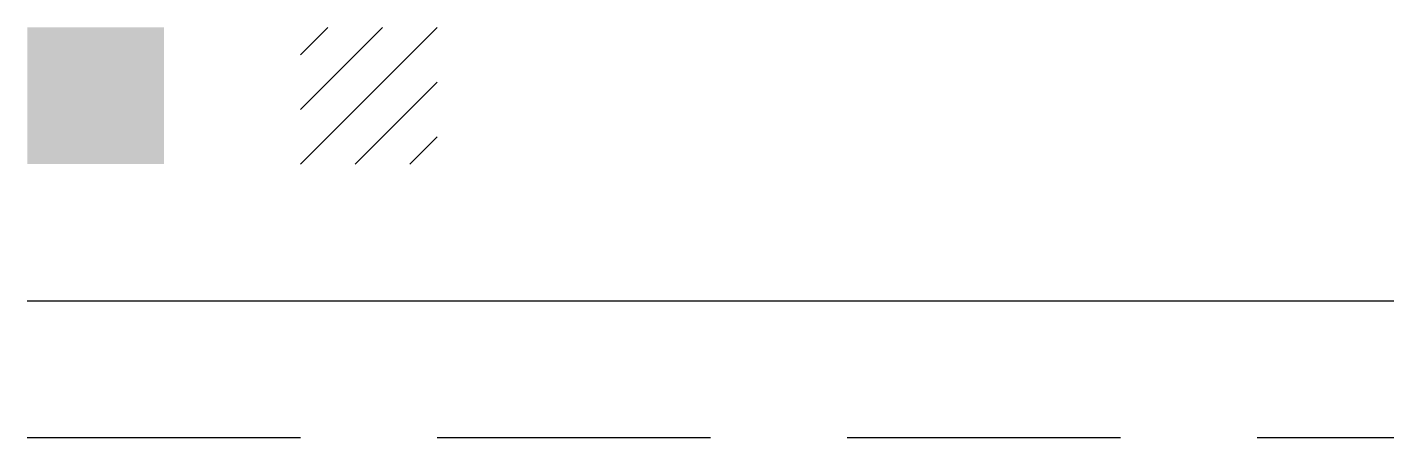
# Model space of a CAD drawing. Extents: x 0 to 100, y 0 to 30.
import ezdxf

# ---------------------------------------------------------------- set-up
doc = ezdxf.new("R2010")
doc.units = 0
doc.header["$LTSCALE"] = 2
doc.header["$MEASUREMENT"] = 0
doc.linetypes.add('DASHED', pattern=[15, 10, -5])

msp = doc.modelspace()

# ---------------------------------------------------------------- hatches: boundary and pattern name
msp.add_hatch(color=256).paths.add_polyline_path([(0, 20), (10, 20), (10, 30), (0, 30)], flags=0)
h = msp.add_hatch()
h.set_pattern_fill('ANSI31', color=256, style=0)
h.set_pattern_definition([(45, (0, 0), (-2, 2), [])])
h.paths.add_polyline_path([(20, 20), (30, 20), (30, 30), (20, 30)], flags=0)

# ---------------------------------------------------------------- linework, layer by layer
msp.add_line((0, 10), (100, 10))
at = {"linetype": 'DASHED'}
msp.add_line((0, 0), (100, 0), dxfattribs=at)

doc.saveas('drawing.dxf')
